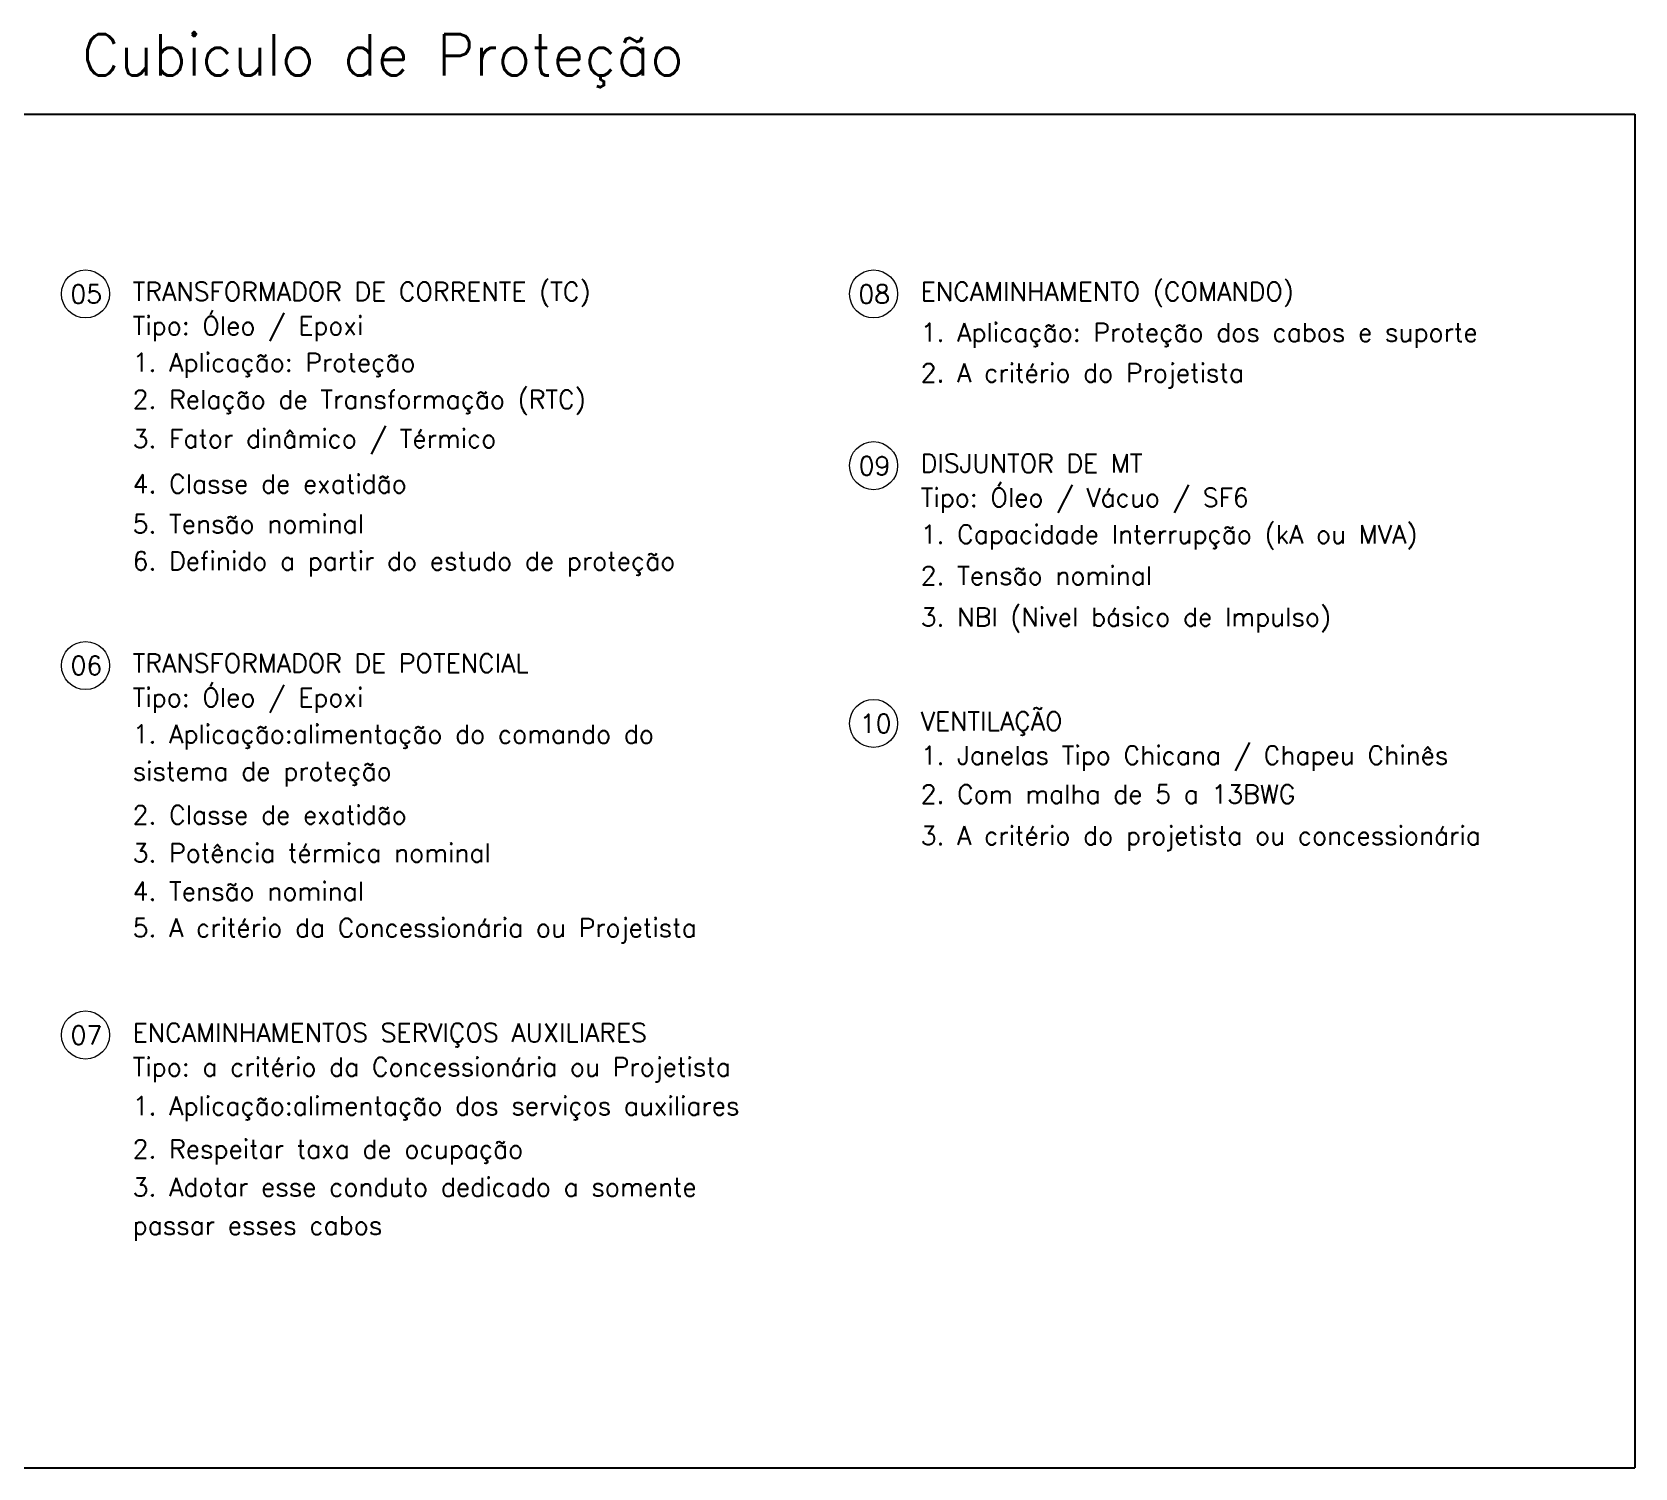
# Model space of a CAD drawing. Extents: x 2368 to 5238, y 905 to 1916.
# Drawn here: x 2421.13 to 2435, y 905.86 to 918.29 of the extents above; entities that cross this region are included whole.
import ezdxf

# ---------------------------------------------------------------- set-up
doc = ezdxf.new("R2010")
doc.units = 0
doc.header["$LTSCALE"] = 10
doc.layers.get('0').update_dxf_attribs({"linetype": 'CONTINUOUS'})
doc.layers.add('TEXTO', color=2, linetype='CONTINUOUS', lineweight=15)
doc.styles.add('CP', font='simplex.shx')

msp = doc.modelspace()

# ---------------------------------------------------------------- linework, layer by layer
at = {"color": 210}
for p, q in [((2413.408, 917.583), (2435.004, 917.583)), ((2435.004, 917.583), (2435.004, 905.86)), ((2413.408, 905.86), (2435.004, 905.86))]:
    msp.add_line(p, q, dxfattribs=at)
at = {"layer": 'TEXTO', "color": 1}
for centre in [(2421.593, 916.026), (2428.414, 916.026), (2428.414, 914.539), (2421.593, 912.808), (2428.414, 912.307), (2421.593, 909.609)]:
    msp.add_circle(centre, 0.208, dxfattribs=at)

# ---------------------------------------------------------------- texts
at = {"layer": 'TEXTO', "style": 'CP'}
msp.add_text('Cubiculo de Proteção', height=0.35837, dxfattribs=at).set_placement((2421.565, 917.918))
at = {"layer": 'TEXTO', "color": 1, "style": 'CP'}
for s, p in [('05', (2421.462, 915.945)), ('TRANSFORMADOR DE CORRENTE (TC)', (2422.001, 915.967)), ('08', (2428.283, 915.945)), ('ENCAMINHAMENTO (COMANDO)', (2428.822, 915.967)), ('09', (2428.285, 914.458)), ('DISJUNTOR DE MT', (2428.822, 914.479)), ('TRANSFORMADOR DE POTENCIAL', (2422.001, 912.749)), ('06', (2421.464, 912.728)), ('10', (2428.295, 912.226)), ('VENTILAÇÃO', (2428.822, 912.247)), ('ENCAMINHAMENTOS SERVIÇOS AUXILIARES', (2422.001, 909.549)), ('07', (2421.464, 909.528))]:
    msp.add_text(s, height=0.16, dxfattribs=at).set_placement(p)
at = {"layer": 'TEXTO', "color": 2, "style": 'CP'}
for s, p in [('Tipo: Óleo / Epoxi', (2422.001, 915.671)), ('1. Aplicação: Proteção dos cabos e suporte ', (2428.822, 915.613)), ('1. Aplicação: Proteção', (2422.001, 915.353)), ('2. A critério do Projetista', (2428.822, 915.263)), ('2. Relação de Transformação (RTC)', (2422.001, 915.033)), ('3. Fator dinâmico / Térmico', (2422.001, 914.693)), ('4. Classe de exatidão', (2422.001, 914.302)), ('Tipo: Óleo / Vácuo / SF6', (2428.822, 914.183)), ('5. Tensão nominal', (2422.001, 913.955)), ('1. Capacidade Interrupção (kA ou MVA)', (2428.822, 913.865)), ('6. Definido a partir do estudo de proteção', (2422.001, 913.634)), ('2. Tensão nominal', (2428.822, 913.507)), ('3. NBI (Nivel básico de Impulso)', (2428.822, 913.149)), ('Tipo: Óleo / Epoxi', (2422.001, 912.452)), ('1. Aplicação:alimentação do comando do ', (2422.001, 912.135)), ('1. Janelas Tipo Chicana / Chapeu Chinês', (2428.822, 911.951)), ('sistema de proteção', (2422.001, 911.814)), ('2. Com malha de 5 a 13BWG', (2428.822, 911.615)), ('2. Classe de exatidão', (2422.001, 911.435)), ('3. A critério do projetista ou concessionária', (2428.822, 911.256)), ('3. Potência térmica nominal', (2422.001, 911.106)), ('4. Tensão nominal', (2422.001, 910.774)), ('5. A critério da Concessionária ou Projetista', (2422.001, 910.458)), ('Tipo: a critério da Concessionária ou Projetista', (2422.001, 909.253)), ('1. Aplicação:alimentação dos serviços auxiliares', (2422.001, 908.916)), ('2. Respeitar taxa de ocupação', (2422.001, 908.542)), ('3. Adotar esse conduto dedicado a somente ', (2422.001, 908.213)), ('passar esses cabos', (2422.001, 907.881))]:
    msp.add_text(s, height=0.16, dxfattribs=at).set_placement(p)

doc.saveas('drawing.dxf')
